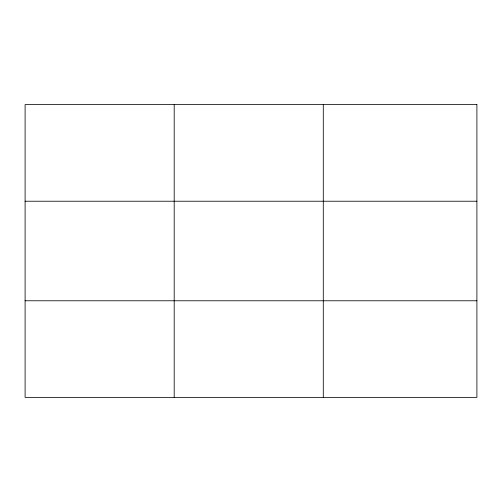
<?xml version="1.0" encoding="UTF-8"?>
<svg xmlns="http://www.w3.org/2000/svg" width="502" height="502" viewBox="0 0 502 502"><rect width="100%" height="100%" fill="white"/><g stroke="black" fill="none" stroke-linecap="round" stroke-linejoin="round"><path stroke-width="0.75" d="M174.194 397.389L174.194 104.611M323.288 397.389L323.288 104.611M25.1 201.227L476.9 201.227M25.1 300.773L476.9 300.773M476.9 104.611L476.9 397.389L25.1 397.389L25.1 104.611L476.9 104.611"/></g></svg>
